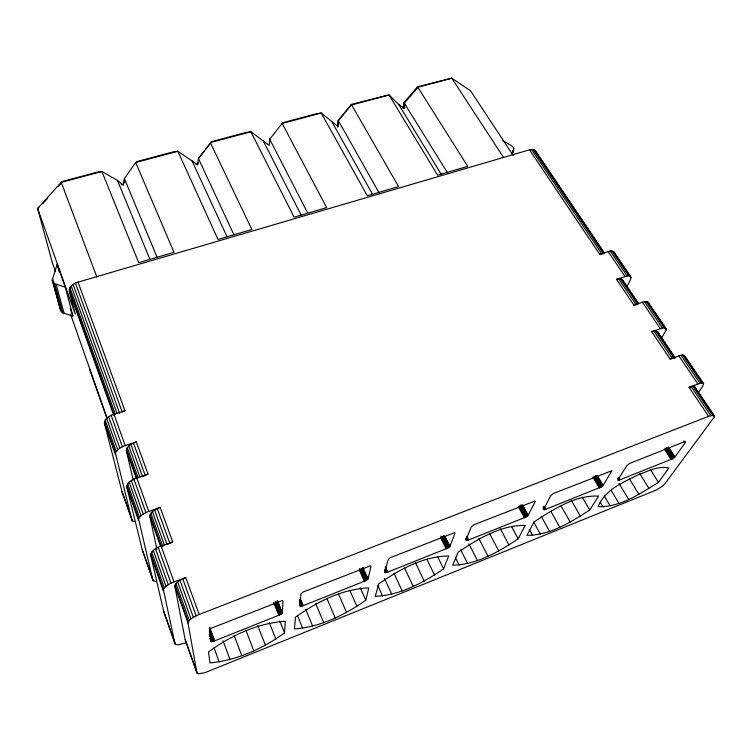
<?xml version="1.0" encoding="UTF-8"?>
<svg xmlns="http://www.w3.org/2000/svg" width="752" height="752" viewBox="0 0 752 752"><rect width="100%" height="100%" fill="white"/><g stroke="black" fill="none" stroke-linecap="round" stroke-linejoin="round"><path stroke-width="1.13" d="M661.628 338.09L666.234 329.761L665.464 328.069L662.446 328.013L651.711 331.698L670.098 359.061L680.936 355.226L682.684 355L684.602 355.818L703.609 383.727L702.97 385.898L698.335 392.638M270.081 141.028L270.1 138.735L269.169 145.305L250.905 131.779L245.895 132.521L211.472 141.696L198.415 158.522L197.569 164.754L195.539 164.011M135.463 521.822L132.512 520.957L131.92 520.055L121.937 491.366L104.387 423.179C105.703 414.136 118.515 413.807 124.907 410.686L78.048 282.141C74.1 283.429 68.836 286.277 69.316 291.137L75.266 314.12L37.6 208.454L61.25 182.369L63.102 181.251L97.741 172.02L101.924 171.512L117.472 180.386L123.196 184.954L124.4 181.815M196.902 672.88L188.019 623.004C189.382 618.238 195.163 616.499 199.186 614.478L185.706 577.508C181.721 579.454 175.912 581.287 174.831 586.118L185.171 639.689L196.902 672.88L198.547 673.811L204.976 672.673L656.073 490.135L662.249 486.337L664.796 483.912L714.372 416.805L714.4 415.931L694.886 387.026L692.977 386.321L689.058 387.28L708.6 416.364L712.539 415.33L714.4 415.931M131.92 520.055L115.413 453.005L104.406 421.693M133.226 480.227L126.383 450.702C126.618 445.757 132.324 443.483 136.262 441.847L148.003 474.051L143.406 476.185M156.303 581.465L153.352 580.826L152.797 580.027L142.203 549.599L126.721 486.76C128.714 477.821 141.423 477.511 148.003 474.051M282.338 612.786L282.959 601.102L282.141 600.575L211.34 628.136L209.432 630.073L210.851 641.174L212.017 641.569L214.621 640.883L280.534 614.534L282.338 612.786L277.497 600.82M284.529 632.911L285.243 621.293C257.372 623.173 230.761 635.553 208.492 651.965L209.996 662.926C236.983 660.341 262.721 648.703 284.529 632.911L279.744 620.992M152.797 580.027L138.556 518.833L126.787 485.369M337.648 127.238L338.24 120.339L351.353 104.406L389.01 94.94L398.692 104.434L404.642 108.504L404.642 102.827L418.056 87.194L451.792 78.189L470.573 90.823L513.155 155.382M156.886 549.035L149.789 516.116C150.4 511.191 156.19 509.151 160.138 507.356L172.706 541.825L167.959 544.053M185.782 642.866L178.431 644.774L175.489 644.398L174.962 643.712L163.71 611.385L150.607 554.75C153.399 545.99 165.901 545.614 172.706 541.825M174.962 643.712L163.334 589.314C168.382 582.095 178.337 581.07 185.706 577.508M52.292 280.026L57.161 264.319L65.283 287.114L72.897 316.066L62.632 312.823L60.677 310.576L52.292 280.026L60.677 310.576M403.072 108.363L403.965 102.601L417.529 86.771L451.792 78.189L503.379 157.215M198.096 162.77L197.569 164.754L177.848 151.265L173.242 151.895L137.475 161.426L135.698 162.507L124.371 178.515L123.196 184.954L121.053 184.071M368.029 578.767L370.99 566.416L370.379 565.833L302.962 592.059L300.903 594.033L299.888 606.131L303.141 605.708L366.092 580.535L368.029 578.767L362.821 567.262M365.782 600.199L368.8 587.904C342.047 588.995 316.893 601.882 295.47 617.213L294.474 628.916C320.418 627.055 344.792 615.004 365.782 600.199L360.18 587.669M512.432 153.117L513.729 148.595L513.231 147.401L511.116 145.418L502.599 140.53M512.432 154.31L513.729 148.595M78.048 282.141L529.521 149.827L599.692 254.27L610.145 250.999L611.893 250.933L613.952 252.08L630.853 276.896L630.561 279.387L626.933 286.728M513.795 149.798L511.811 153.756M449.903 546.262L454.979 533.318L454.565 532.679L390.307 557.674L388.098 559.676L384.723 572.441L387.656 572.122L447.844 548.058L449.903 546.262L444.714 535.913M443.586 568.869L448.728 555.963C423.038 556.311 399.209 569.706 378.585 583.994L375.295 596.364C400.252 595.199 423.367 582.734 443.586 568.869L437.467 556.433M115.413 453.005C119.277 445.428 129.382 444.921 136.262 441.847M528.195 515.176L535.208 501.706L534.973 501.011L473.657 524.858L471.316 526.879L465.798 540.237L468.43 540.03L526.033 516.991L528.195 515.176L522.574 504.912M518.166 538.846L525.244 525.385C500.578 525.018 477.962 538.921 458.081 552.222L452.704 565.203C476.712 564.686 498.67 551.818 518.166 538.846L511.529 526.475M685.363 442.552L685.439 441.762L683.653 442.054L629.424 463.533L626.877 465.591L617.665 480.19L619.704 479.917L672.626 458.748L674.958 456.896L685.363 442.552L683.841 440.841M138.556 518.833C142.974 511.407 153.023 510.674 160.138 507.356M603.142 485.416L611.855 470.743L553.275 493.519L550.831 495.559L543.47 509.659L545.708 509.32L601.638 486.779L603.142 485.416L597.267 475.518M589.709 510.035L598.564 496.085C574.904 495.042 553.378 509.442 534.202 521.803L526.908 535.321C550.003 535.424 570.9 522.151 589.709 510.035L582.198 497.091M658.404 482.37L668.885 467.979C658.32 465.648 647.998 471.231 638.326 474.766C622.9 482.511 605.163 489.524 598.103 506.66C620.306 507.356 640.243 493.669 658.404 482.37L650.358 469.464M96.923 277.178L61.25 182.369L101.924 171.512L138.688 262.645L173.985 252.315L135.698 162.507L177.848 151.265L217.986 239.437L251.864 229.529L210.334 142.598L250.905 131.779L294.117 217.159L326.659 207.637L282.179 123.431L282.714 122.708L315.878 113.872L321.236 113.016L338.146 126.562L338.24 120.339M204.77 150.654L198.415 158.522L233.9 234.718M206.114 148.858L211.472 141.696M282.714 122.708L269.714 139.27L307.7 212.976M42.638 203.82L47.357 198.613M58.374 186.458L63.102 181.251M39.283 206.913L37.6 208.454L52.339 262.739L55.46 271.566M124.907 410.686L122.125 411.795L75.444 283.128M199.186 614.478L708.6 416.364M689.058 387.28L699.99 383.276L701.738 383.012L703.609 383.727M630.853 276.896L628.822 275.824L627.074 275.928L616.527 279.33L633.861 305.133L644.502 301.59L647.528 301.731L666.159 328.737M670.098 359.061L672.241 358.422L653.845 331.087L651.711 331.698M633.861 305.133L637.743 304.4L620.391 278.672L616.527 279.33M282.179 123.431L321.236 113.016L367.267 195.755L398.56 186.599L351.353 104.406M599.692 254.27L603.536 253.687L533.281 149.488L529.521 149.827M653.845 331.087L655.603 330.899L657.605 331.792L675.305 358.027M620.391 278.672L622.459 279.744L638.495 303.488M52.584 281.464L54.614 283.767L65.283 287.114M403.965 102.601L447.59 172.913M533.281 149.488L535.499 150.926L604.326 252.888M417.529 86.771L467.735 166.361L437.626 175.169L389.01 94.94L351.372 104.979L338.409 120.715L379.243 193.076M163.71 611.385L175.489 644.398M185.171 639.689L197.391 673.51M613.19 251.3L630.11 276.153M647.528 301.731L665.464 328.069M683.935 355.207L702.97 383.163M617.383 257.983L613.952 252.08M618.68 259.891L621.923 264.657M623.869 267.515L626.463 271.331M628.409 274.189L631.003 278.005M650.922 307.258L657.295 316.63M659.213 319.45L661.769 323.2M663.678 326.011L666.234 329.761M684.64 356.796L686.604 359.682M687.911 361.609L693.137 369.288M694.453 371.215L697.066 375.051M699.022 377.936L701.644 381.781M611.893 250.933L628.822 275.824M646.25 301.439L664.195 327.825M682.684 355L701.738 383.012M610.145 250.999L627.074 275.928M644.502 301.59L662.446 328.013M680.936 355.226L699.99 383.276M608.077 251.516L624.987 276.473M642.405 302.163L660.331 328.615M678.802 355.865L697.847 383.952M534.634 150.005L604.204 253.076M621.697 279.001L638.392 303.742M656.891 331.143L674.619 357.416M694.237 386.472L713.78 415.424M535.819 152.195L543.677 163.833M544.984 165.778L548.255 170.619M550.22 173.533L553.491 178.384M554.797 180.32L568.54 200.69M570.505 203.595L573.776 208.445M575.083 210.381L588.825 230.751M590.79 233.656L594.061 238.506M595.368 240.452L603.875 253.057M623.267 281.793L626.472 286.54M628.39 289.379L630.947 293.177M632.874 296.025L635.431 299.813M660.97 337.667L657.605 331.792M662.277 339.603L665.558 344.454M668.829 349.304L670.793 352.218M673.407 356.091L674.713 358.037M696.85 390.843L700.103 395.655M701.4 397.573L704.643 402.386M705.94 404.303L709.183 409.116M712.426 413.92L714.372 416.805M655.603 330.899L674.008 358.187M692.977 386.321L712.539 415.33M531.532 149.432L601.779 253.762M618.633 278.785L635.976 304.551M691.21 386.594L710.772 415.649M142.203 549.599L153.352 580.826M668.669 447.064L674.958 456.896M668.293 447.496L674.582 457.319M667.757 447.966L674.046 457.789M666.469 447.478L673.378 458.278M666.347 448.925L672.626 458.748M664.947 448.361L671.837 459.162M664.806 449.677L671.075 459.5M121.937 491.366L132.512 520.957M639.83 473.694L649.014 488.565M629.198 478.451L638.88 494.337M398.692 104.434L441.518 174.831M619.028 483.414L628.634 499.347M611.103 490.285L618.868 503.295M596.928 475.941L602.813 485.83M595.838 475.414L602.296 486.29M595.189 475.903L601.638 486.779M594.447 476.373L600.895 487.249M593.657 476.796L600.096 487.672M604.213 495.869L610.173 505.936M592.867 477.144L599.306 488.02M600.199 502.176L603.095 507.092M543.959 506.293L545.708 509.32L544.006 506.275M571.285 500.324L580.422 516.239M561.189 506.143L570.223 522.067M550.774 511.21L559.732 527.19M332.243 122.379L372.87 194.937M541.224 516.248L549.562 531.307M70.669 314.562L107.216 418.516M533.676 522.02L540.331 534.146M522.283 505.325L527.904 515.581M521.249 504.761L527.415 516.032M520.619 505.241L526.785 516.521M519.876 505.72L526.033 516.991M519.068 506.143L525.225 517.423M518.26 506.51L524.407 517.78M529.286 529.417L532.613 535.518M500.259 528.571L508.991 545.05M489.552 533.422L498.736 550.943M478.902 538.611L487.992 556.189M263.313 141L301.608 215.956M468.9 543.846L477.398 560.466M460.722 549.919L467.594 563.521M455.59 557.975L459.171 565.137M444.479 536.308L449.649 546.648M443.52 535.725L449.207 547.099M442.909 536.204L448.587 547.578M442.167 536.684L447.844 548.058M440.832 536.082L447.026 548.499M440.503 537.492L446.18 548.866M427.004 559.544L434.553 575.073M385.616 567.892L387.656 572.122L385.193 566.811M415.283 562.383L424.231 581.033M404.369 567.694L413.224 586.4M385.306 569.236L386.81 572.422L385.353 569.226M384.592 569.508L386.049 572.61L384.601 569.405M393.888 573.099L402.179 590.865M191.779 160.317L227.019 236.739M384.479 578.363L391.754 594.146M377.758 585.423L382.599 596.026M362.633 567.638L367.841 579.143M362.229 568.089L367.427 579.585M361.637 568.568L366.835 580.065M360.904 569.038L366.092 580.535M359.597 568.446L365.256 580.986M359.202 569.875L364.382 581.371M349.802 590.292L356.909 606.394M338.569 594.155L346.522 612.41M300.358 599.297L303.141 605.708L300.462 599.259M326.923 598.517L335.232 617.918M299.503 599.588L302.257 606.018L299.606 599.56M315.708 603.63L323.708 622.571M299.616 601.929L301.43 606.234L299.691 601.92M305.575 609.148L312.635 626.096M124.371 178.515L157.112 257.353M297.397 615.446L302.671 628.268M117.472 180.386L149.939 259.449M277.366 601.186L282.207 613.153M277.009 601.628L281.84 613.585M276.445 602.098L281.267 614.055M275.279 601.497L280.534 614.534M274.865 603.038L279.688 614.986M273.521 602.343L278.776 615.39M269.413 622.863L275.843 639.087M257.786 625.683L265.4 645.178M209.601 627.882L214.621 640.883L209.827 627.807M245.895 630.176L253.819 650.818M209.564 630.345L213.681 641.212L209.347 629.208M234.361 636.023L241.787 655.678M209.526 632.733L212.797 641.447L209.3 631.614M223.053 640.77L229.999 659.476M209.592 635.017L212.017 641.569L209.31 633.917M214.038 647.923L219.17 661.948M210.851 641.174L210.231 639.247M133.442 442.984L145.145 475.226M157.243 508.568L169.755 543.066M182.717 578.796L196.15 615.803M73.113 284.453L119.624 413.196M130.895 444.404L142.542 476.665M154.592 510.025L167.066 544.542M179.972 580.281L193.349 617.307M71.233 286.033L117.162 413.685M128.789 445.992L140.013 477.182M152.402 511.614L164.434 545.05M177.679 581.869L190.999 618.896M69.917 287.753L115.3 414.258M127.276 447.656L138.067 477.746M150.804 513.231L162.789 546.648M175.987 583.439L189.26 620.438M69.259 289.492L125.199 445.588M126.458 449.254L148.774 511.426M149.911 514.772L174.013 581.926M175.019 584.896L188.244 621.838M69.316 291.137L113.684 415.189M126.383 450.702L136.356 478.573M149.789 516.116L160.552 546.215M174.831 586.118L188.019 623.004M111.202 415.395L122.369 446.735M133.922 479.127L145.86 512.638M158.211 547.315L171.014 583.223M108.692 416.796L119.812 448.154M131.318 480.566L143.209 514.095M155.514 548.791L168.26 584.708M70.256 308.64L72.897 316.066M89.46 368.959L106.991 418.563M106.634 418.394L117.716 449.752M129.175 482.164L141.019 515.684M153.276 550.379L165.966 586.297M105.177 420.058L116.212 451.407M127.624 483.799L139.43 517.301M151.641 551.977L164.293 587.867M150.729 553.463L163.334 589.314M104.387 423.179L115.366 454.443M126.721 486.76L138.462 520.177M150.607 554.75L163.175 590.536M53.383 282.743L61.448 311.826M54.614 283.767L62.632 312.823M52.518 278.541L53.759 283.034M56.55 293.13L57.49 296.495M56.184 284.453L64.146 313.49M57.161 264.319L59.267 272.252M622.459 279.744L622.628 280.844M648.252 302.436L648.365 303.507M694.886 387.026L694.904 387.957M619.704 479.917L618.492 477.971L619.704 479.917M618.99 480.161L617.787 478.206L618.99 480.161M544.946 509.583L543.799 507.553L544.946 509.583M544.298 509.734L543.151 507.703L544.298 509.734M468.43 540.03L466.813 536.975L468.43 540.03M467.631 540.303L466.569 538.263L467.631 540.303M466.926 540.472L465.864 538.423L466.926 540.472M385.419 572.676L384.46 570.599L385.419 572.676M300.734 606.319L299.832 604.166L300.734 606.319M211.415 641.559L210.203 638.279L211.415 641.559"/></g></svg>
